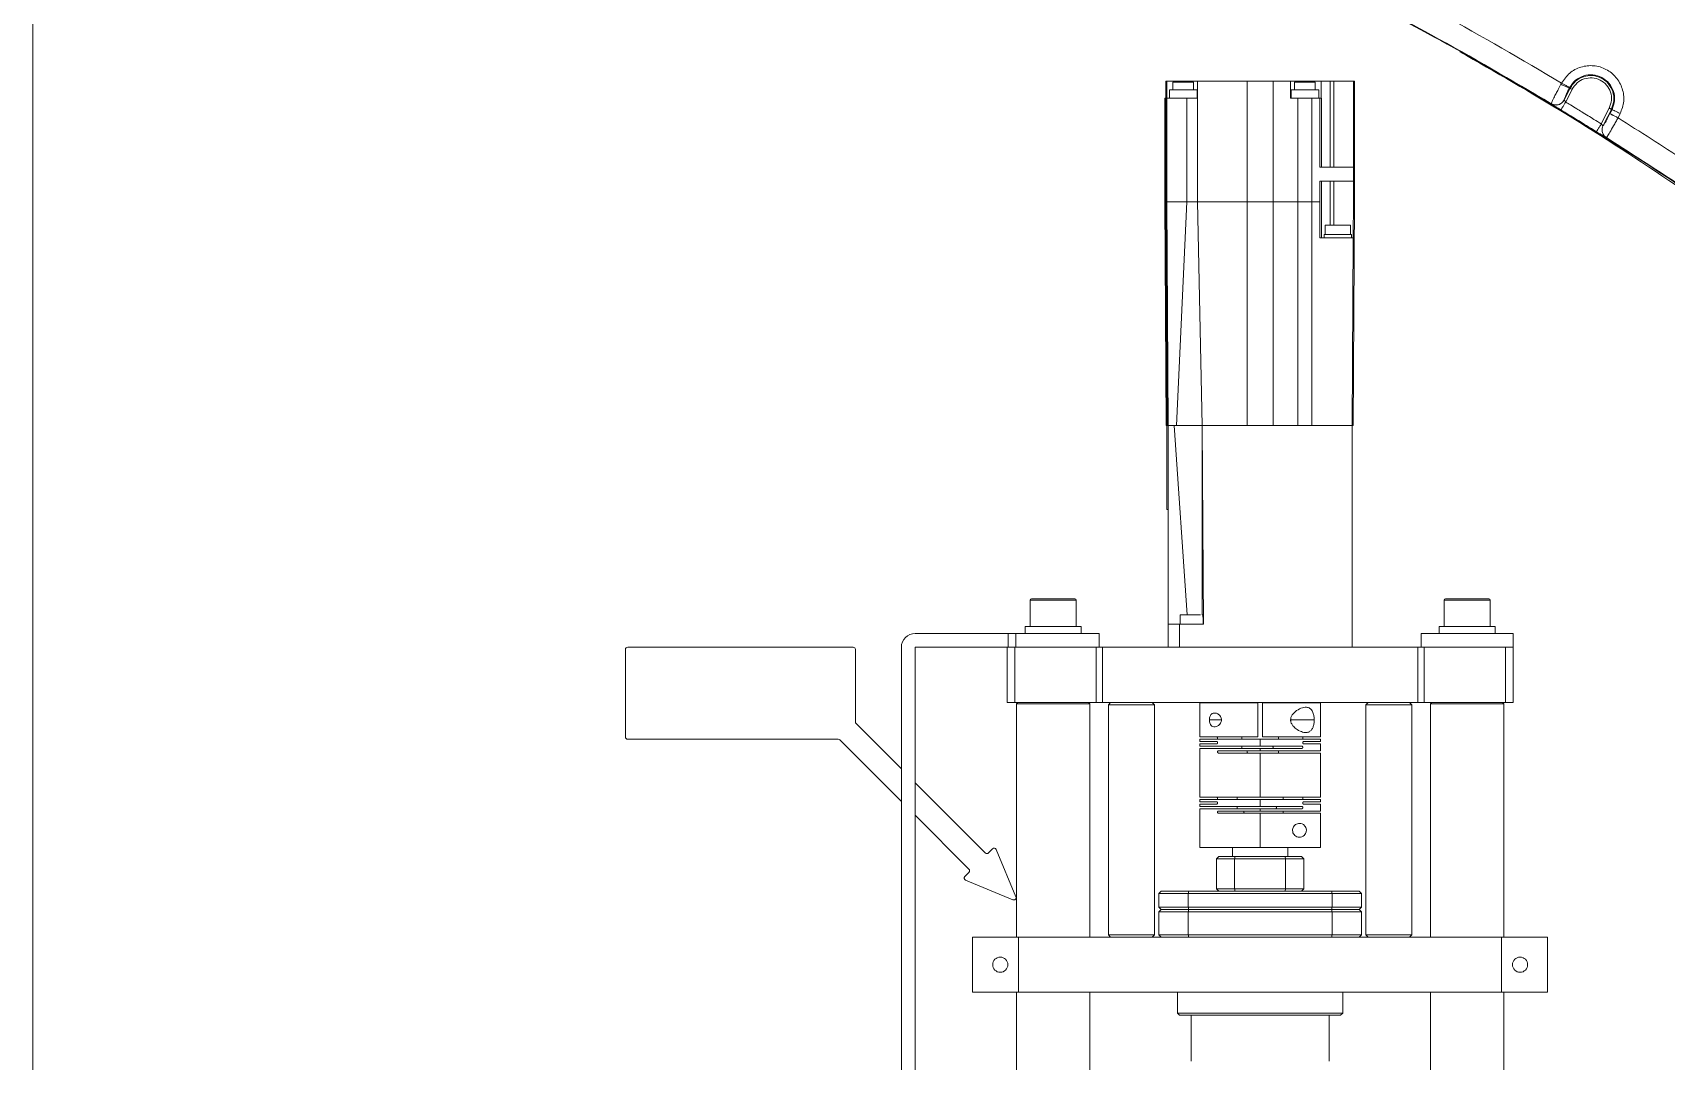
# Model space of a CAD drawing. Header units: millimetres. Extents: x 169 to 14583, y -399 to 10804.
# Drawn here: x 2617.8 to 2972.9, y 2523.5 to 2747 of the extents above; entities that cross this region are included whole.
import ezdxf

# ---------------------------------------------------------------- set-up
doc = ezdxf.new("R2010")
doc.units = ezdxf.units.MM
doc.header["$LTSCALE"] = 35

msp = doc.modelspace()

# ---------------------------------------------------------------- linework, layer by layer
at = {"color": 7, "linetype": 'Continuous', "lineweight": 18}
for p, q in [((2617.772, 2316.159), (2617.772, 3236.159)), ((2864.122, 2736.459), (2864.122, 2710.259)), ((2864.322, 2736.459), (2864.122, 2736.459)), ((2864.322, 2736.459), (2864.322, 2732.759)), ((2867.914, 2736.459), (2864.322, 2736.459)), ((2865.664, 2736.259), (2865.664, 2734.559)), ((2870.164, 2736.259), (2865.664, 2736.259)), ((2871.014, 2736.459), (2867.914, 2736.459)), ((2867.914, 2736.259), (2867.914, 2736.459)), ((2870.164, 2734.559), (2870.164, 2736.259)), ((2871.014, 2736.459), (2871.014, 2710.259)), ((2881.766, 2736.459), (2871.014, 2736.459)), ((2887.479, 2736.459), (2881.766, 2736.459)), ((2881.766, 2710.259), (2881.766, 2736.459)), ((2887.479, 2736.459), (2887.479, 2710.259)), ((2891.243, 2736.459), (2887.479, 2736.459)), ((2891.243, 2732.759), (2891.243, 2736.459)), ((2896.49, 2736.459), (2891.243, 2736.459)), ((2892.093, 2736.259), (2892.093, 2734.559)), ((2896.593, 2736.259), (2892.093, 2736.259)), ((2896.49, 2736.459), (2896.49, 2736.259)), ((2897.888, 2736.459), (2896.49, 2736.459)), ((2896.593, 2734.559), (2896.593, 2736.259)), ((2897.888, 2736.459), (2897.888, 2732.759)), ((2899.856, 2736.459), (2897.888, 2736.459)), ((2899.856, 2717.759), (2899.856, 2736.459)), ((2900.609, 2736.459), (2899.856, 2736.459)), ((2900.609, 2736.459), (2900.609, 2717.759)), ((2904.922, 2736.459), (2900.609, 2736.459)), ((2904.922, 2736.459), (2904.922, 2717.759)), ((2905.122, 2736.459), (2904.922, 2736.459)), ((2905.122, 2710.259), (2905.122, 2736.459)), ((2951.047, 2731.937), (2952.446, 2734.704)), ((2952, 2734.929), (2951.854, 2735.003)), ((2863.922, 2732.759), (2863.922, 2710.259)), ((2864.122, 2732.759), (2863.922, 2732.759)), ((2864.086, 2734.559), (2864.086, 2732.759)), ((2864.122, 2734.559), (2864.086, 2734.559)), ((2864.322, 2732.759), (2864.322, 2710.259)), ((2868.668, 2732.759), (2864.322, 2732.759)), ((2864.914, 2734.559), (2864.914, 2732.759)), ((2870.914, 2734.559), (2864.914, 2734.559)), ((2868.668, 2710.259), (2868.668, 2732.759)), ((2871.014, 2732.759), (2868.668, 2732.759)), ((2870.914, 2732.759), (2870.914, 2734.559)), ((2892.803, 2732.759), (2891.243, 2732.759)), ((2891.343, 2734.559), (2891.343, 2732.759)), ((2897.343, 2734.559), (2891.343, 2734.559)), ((2895.883, 2732.759), (2892.803, 2732.759)), ((2892.803, 2710.259), (2892.803, 2732.759)), ((2895.883, 2732.759), (2895.883, 2710.259)), ((2897.622, 2732.759), (2895.883, 2732.759)), ((2897.343, 2732.759), (2897.343, 2734.559)), ((2897.622, 2717.759), (2897.622, 2732.759)), ((2897.622, 2732.759), (2897.892, 2732.759)), ((2897.892, 2732.759), (2897.963, 2732.759)), ((2897.963, 2732.759), (2897.963, 2717.759)), ((2958.785, 2727.181), (2960.524, 2730.621)), ((2960.657, 2729.414), (2961.116, 2730.322)), ((2961.116, 2730.322), (2960.969, 2730.396)), ((2962.898, 2729.421), (2962.439, 2728.513)), ((2958.172, 2725.21), (2957.728, 2725.485)), ((2959.875, 2724.214), (2959.717, 2724.291)), ((2904.922, 2717.759), (2897.622, 2717.759)), ((2904.922, 2717.759), (2904.922, 2714.759)), ((2904.922, 2714.759), (2897.622, 2714.759)), ((2897.622, 2710.259), (2897.622, 2714.759)), ((2897.963, 2714.759), (2897.963, 2702.459)), ((2899.856, 2705.159), (2899.856, 2714.759)), ((2900.609, 2714.759), (2900.609, 2705.159)), ((2904.922, 2714.759), (2904.922, 2710.259)), ((2863.922, 2710.26), (2864.222, 2661.658)), ((2864.122, 2710.259), (2864.322, 2710.259)), ((2864.123, 2710.261), (2864.423, 2661.657)), ((2864.322, 2710.259), (2864.622, 2661.659)), ((2868.672, 2710.259), (2864.322, 2710.259)), ((2866.414, 2661.659), (2868.672, 2710.259)), ((2871.014, 2710.259), (2872.014, 2661.659)), ((2881.766, 2710.259), (2871.014, 2710.259)), ((2881.766, 2661.659), (2881.766, 2710.259)), ((2887.479, 2710.259), (2887.479, 2661.659)), ((2892.803, 2710.259), (2887.479, 2710.259)), ((2892.803, 2661.659), (2892.803, 2710.259)), ((2895.883, 2710.259), (2895.883, 2661.659)), ((2897.622, 2710.259), (2895.883, 2710.259)), ((2897.622, 2702.459), (2897.622, 2710.259)), ((2904.822, 2661.659), (2905.122, 2710.261)), ((2904.922, 2710.259), (2904.874, 2702.459)), ((2898.572, 2703.159), (2898.572, 2702.459)), ((2904.472, 2703.159), (2898.572, 2703.159)), ((2898.772, 2705.159), (2898.772, 2703.159)), ((2904.272, 2705.159), (2898.772, 2705.159)), ((2904.272, 2703.159), (2904.272, 2705.159)), ((2904.472, 2702.459), (2904.472, 2703.159)), ((2904.874, 2702.459), (2897.622, 2702.459)), ((2904.874, 2702.459), (2904.622, 2661.659)), ((2864.322, 2661.659), (2864.322, 2643.359)), ((2864.622, 2661.659), (2864.423, 2661.659)), ((2866.167, 2661.659), (2864.622, 2661.659)), ((2864.622, 2661.659), (2864.622, 2618.459)), ((2865.919, 2661.659), (2868.735, 2620.459)), ((2872.014, 2661.659), (2872.019, 2661.659)), ((2881.766, 2661.659), (2872.019, 2661.659)), ((2872.019, 2661.659), (2872.319, 2618.459)), ((2872.023, 2620.459), (2872.019, 2661.659)), ((2892.803, 2661.659), (2887.479, 2661.659)), ((2904.622, 2661.659), (2895.883, 2661.659)), ((2904.622, 2661.659), (2904.622, 2613.459)), ((2904.822, 2661.659), (2904.622, 2661.659)), ((2864.622, 2643.359), (2864.322, 2643.359)), ((2834.622, 2623.659), (2834.622, 2617.959)), ((2839.622, 2623.659), (2834.622, 2623.659)), ((2834.922, 2623.959), (2839.622, 2623.959)), ((2839.622, 2623.959), (2844.322, 2623.959)), ((2844.622, 2623.659), (2839.622, 2623.659)), ((2844.622, 2617.959), (2844.622, 2623.659)), ((2924.622, 2623.659), (2924.622, 2617.959)), ((2929.622, 2623.659), (2924.622, 2623.659)), ((2924.922, 2623.959), (2929.622, 2623.959)), ((2929.622, 2623.959), (2934.322, 2623.959)), ((2934.622, 2623.659), (2929.622, 2623.659)), ((2934.622, 2617.959), (2934.622, 2623.659)), ((2833.522, 2617.959), (2833.522, 2616.459)), ((2845.722, 2617.959), (2833.522, 2617.959)), ((2845.722, 2616.459), (2845.722, 2617.959)), ((2864.622, 2618.459), (2864.622, 2613.459)), ((2867.122, 2618.459), (2864.622, 2618.459)), ((2867.122, 2618.459), (2867.122, 2613.459)), ((2872.319, 2618.459), (2867.122, 2618.459)), ((2868.735, 2620.459), (2867.217, 2620.459)), ((2872.192, 2620.459), (2872.023, 2620.459)), ((2923.522, 2617.959), (2923.522, 2616.459)), ((2935.722, 2617.959), (2923.522, 2617.959)), ((2935.722, 2616.459), (2935.722, 2617.959)), ((2809.622, 2616.459), (2829.875, 2616.459)), ((2829.875, 2613.459), (2829.875, 2616.459)), ((2829.875, 2616.459), (2831.5, 2616.459)), ((2831.5, 2616.459), (2831.5, 2613.459)), ((2849.622, 2616.459), (2831.5, 2616.459)), ((2849.622, 2613.459), (2849.622, 2616.459)), ((2919.622, 2616.459), (2919.622, 2613.459)), ((2919.622, 2616.459), (2939.622, 2616.459)), ((2939.622, 2613.459), (2939.622, 2616.459)), ((2746.622, 2593.959), (2746.622, 2612.959)), ((2747.122, 2613.459), (2796.122, 2613.459)), ((2796.622, 2612.959), (2796.622, 2597.202)), ((2806.622, 2454.659), (2806.622, 2613.459)), ((2809.622, 2454.659), (2809.622, 2613.459)), ((2809.622, 2613.459), (2829.622, 2613.459)), ((2829.622, 2601.459), (2829.622, 2613.459)), ((2829.622, 2613.459), (2831.281, 2613.459)), ((2831.281, 2613.459), (2831.281, 2601.459)), ((2848.989, 2613.459), (2831.281, 2613.459)), ((2848.989, 2601.459), (2848.989, 2613.459)), ((2848.989, 2613.459), (2850.33, 2613.459)), ((2850.33, 2613.459), (2850.33, 2601.459)), ((2918.914, 2613.459), (2850.33, 2613.459)), ((2904.622, 2613.459), (2867.122, 2613.459)), ((2918.914, 2601.459), (2918.914, 2613.459)), ((2918.914, 2613.459), (2920.256, 2613.459)), ((2920.256, 2613.459), (2920.256, 2601.459)), ((2937.964, 2613.459), (2920.256, 2613.459)), ((2937.964, 2601.459), (2937.964, 2613.459)), ((2937.964, 2613.459), (2939.622, 2613.459)), ((2939.622, 2613.459), (2939.622, 2601.459)), ((2831.281, 2601.459), (2829.622, 2601.459)), ((2848.989, 2601.459), (2831.281, 2601.459)), ((2831.922, 2601.459), (2831.622, 2601.159)), ((2831.622, 2601.159), (2831.622, 2550.459)), ((2847.622, 2601.159), (2831.622, 2601.159)), ((2847.622, 2601.159), (2847.322, 2601.459)), ((2847.622, 2550.459), (2847.622, 2601.159)), ((2850.33, 2601.459), (2848.989, 2601.459)), ((2918.914, 2601.459), (2850.33, 2601.459)), ((2852.122, 2601.459), (2851.622, 2600.959)), ((2851.622, 2600.959), (2851.622, 2550.959)), ((2861.622, 2600.959), (2851.622, 2600.959)), ((2861.622, 2600.959), (2861.122, 2601.459)), ((2861.622, 2550.959), (2861.622, 2600.959)), ((2871.522, 2601.359), (2871.522, 2593.959)), ((2884.122, 2601.359), (2871.522, 2601.359)), ((2880.622, 2601.459), (2880.622, 2601.359)), ((2884.122, 2593.959), (2884.122, 2601.359)), ((2885.122, 2601.359), (2885.122, 2593.959)), ((2897.722, 2601.359), (2885.122, 2601.359)), ((2888.622, 2601.359), (2888.622, 2601.459)), ((2897.722, 2593.959), (2897.722, 2601.359)), ((2908.122, 2601.459), (2907.622, 2600.959)), ((2907.622, 2600.959), (2907.622, 2550.959)), ((2917.622, 2600.959), (2907.622, 2600.959)), ((2917.622, 2600.959), (2917.122, 2601.459)), ((2917.622, 2550.959), (2917.622, 2600.959)), ((2920.256, 2601.459), (2918.914, 2601.459)), ((2937.964, 2601.459), (2920.256, 2601.459)), ((2921.922, 2601.459), (2921.622, 2601.159)), ((2921.622, 2601.159), (2921.622, 2550.459)), ((2937.622, 2601.159), (2921.622, 2601.159)), ((2937.622, 2601.159), (2937.322, 2601.459)), ((2937.622, 2550.459), (2937.622, 2601.159)), ((2939.622, 2601.459), (2937.964, 2601.459)), ((2796.769, 2596.848), (2806.622, 2586.994)), ((2873.581, 2597.659), (2876.219, 2597.659)), ((2896.368, 2597.659), (2891.249, 2597.659)), ((2792.88, 2593.459), (2747.122, 2593.459)), ((2806.622, 2579.923), (2793.233, 2593.312)), ((2871.522, 2593.959), (2884.122, 2593.959)), ((2871.522, 2593.459), (2871.522, 2592.959)), ((2884.622, 2593.459), (2871.522, 2593.459)), ((2871.522, 2592.959), (2875.184, 2592.959)), ((2880.622, 2593.959), (2880.622, 2593.459)), ((2884.622, 2591.959), (2884.622, 2593.459)), ((2897.722, 2593.459), (2884.622, 2593.459)), ((2885.122, 2593.959), (2897.722, 2593.959)), ((2888.622, 2593.459), (2888.622, 2593.959)), ((2894.06, 2592.959), (2897.722, 2592.959)), ((2897.722, 2592.959), (2897.722, 2593.459)), ((2871.522, 2592.459), (2871.522, 2591.959)), ((2875.184, 2592.459), (2871.522, 2592.459)), ((2871.522, 2591.959), (2884.622, 2591.959)), ((2871.522, 2591.459), (2871.522, 2580.859)), ((2884.622, 2591.459), (2871.522, 2591.459)), ((2875.538, 2590.959), (2884.622, 2590.959)), ((2884.622, 2590.459), (2875.538, 2590.459)), ((2880.622, 2591.959), (2880.622, 2591.459)), ((2884.622, 2591.959), (2893.707, 2591.959)), ((2884.622, 2591.459), (2884.622, 2590.959)), ((2893.707, 2591.459), (2884.622, 2591.459)), ((2897.722, 2590.959), (2884.622, 2590.959)), ((2884.622, 2580.859), (2884.622, 2590.459)), ((2897.722, 2590.459), (2884.622, 2590.459)), ((2888.622, 2590.459), (2888.622, 2590.959)), ((2897.722, 2592.459), (2894.06, 2592.459)), ((2897.722, 2590.959), (2897.722, 2592.459)), ((2897.722, 2580.859), (2897.722, 2590.459)), ((2809.622, 2583.994), (2824.856, 2568.76)), ((2871.522, 2580.859), (2884.622, 2580.859)), ((2871.522, 2580.359), (2871.522, 2579.859)), ((2884.622, 2580.359), (2871.522, 2580.359)), ((2871.522, 2579.859), (2875.184, 2579.859)), ((2871.522, 2579.359), (2871.522, 2578.859)), ((2875.184, 2579.359), (2871.522, 2579.359)), ((2871.522, 2578.859), (2884.622, 2578.859)), ((2879.622, 2580.859), (2879.622, 2580.359)), ((2879.622, 2578.859), (2879.622, 2578.359)), ((2884.622, 2580.859), (2897.722, 2580.859)), ((2884.622, 2578.859), (2884.622, 2580.359)), ((2897.722, 2580.359), (2884.622, 2580.359)), ((2884.622, 2578.859), (2893.707, 2578.859)), ((2889.622, 2580.359), (2889.622, 2580.859)), ((2894.06, 2579.859), (2897.722, 2579.859)), ((2897.722, 2579.359), (2894.06, 2579.359)), ((2897.722, 2579.859), (2897.722, 2580.359)), ((2897.722, 2577.859), (2897.722, 2579.359)), ((2821.321, 2565.225), (2809.622, 2576.923)), ((2871.522, 2578.359), (2871.522, 2569.959)), ((2871.522, 2578.359), (2884.622, 2578.359)), ((2875.538, 2577.859), (2884.622, 2577.859)), ((2884.622, 2577.359), (2875.538, 2577.359)), ((2884.622, 2577.859), (2884.622, 2578.359)), ((2893.707, 2578.359), (2884.622, 2578.359)), ((2884.622, 2577.859), (2897.722, 2577.859)), ((2884.622, 2569.959), (2884.622, 2577.359)), ((2897.713, 2577.359), (2884.622, 2577.359)), ((2889.622, 2577.359), (2889.622, 2577.859)), ((2897.713, 2569.959), (2897.713, 2577.359)), ((2825.563, 2568.76), (2826.448, 2569.646)), ((2827.264, 2569.483), (2831.516, 2559.219)), ((2871.522, 2569.959), (2871.532, 2569.967)), ((2871.532, 2569.959), (2871.532, 2569.967)), ((2871.532, 2569.959), (2884.622, 2569.959)), ((2875.622, 2567.959), (2875.122, 2567.459)), ((2875.622, 2567.959), (2879.214, 2567.959)), ((2878.622, 2569.959), (2878.622, 2567.959)), ((2879.077, 2567.459), (2879.214, 2567.959)), ((2879.214, 2567.959), (2890.031, 2567.959)), ((2884.622, 2569.959), (2897.713, 2569.959)), ((2890.031, 2567.959), (2890.168, 2567.459)), ((2890.031, 2567.959), (2893.622, 2567.959)), ((2890.622, 2567.959), (2890.622, 2569.959)), ((2894.122, 2567.459), (2893.622, 2567.959)), ((2820.436, 2563.633), (2821.321, 2564.518)), ((2875.122, 2567.459), (2875.122, 2560.959)), ((2875.122, 2567.459), (2879.077, 2567.459)), ((2879.077, 2560.959), (2879.077, 2567.459)), ((2890.168, 2567.459), (2879.077, 2567.459)), ((2890.168, 2567.459), (2890.168, 2560.959)), ((2890.168, 2567.459), (2894.122, 2567.459)), ((2894.122, 2567.459), (2894.122, 2560.959)), ((2830.862, 2558.566), (2820.598, 2562.817)), ((2875.122, 2560.959), (2879.077, 2560.959)), ((2875.122, 2560.959), (2875.622, 2560.459)), ((2879.077, 2560.959), (2890.168, 2560.959)), ((2879.214, 2560.459), (2879.077, 2560.959)), ((2890.168, 2560.959), (2890.031, 2560.459)), ((2890.168, 2560.959), (2894.122, 2560.959)), ((2894.122, 2560.959), (2893.622, 2560.459)), ((2862.622, 2559.959), (2863.122, 2560.459)), ((2862.622, 2556.959), (2862.622, 2559.959)), ((2868.97, 2559.959), (2862.622, 2559.959)), ((2869.13, 2560.459), (2863.122, 2560.459)), ((2868.97, 2559.959), (2869.13, 2560.459)), ((2868.97, 2556.959), (2868.97, 2559.959)), ((2900.275, 2559.959), (2868.97, 2559.959)), ((2900.114, 2560.459), (2869.13, 2560.459)), ((2906.122, 2560.459), (2900.114, 2560.459)), ((2900.114, 2560.459), (2900.275, 2559.959)), ((2900.275, 2556.959), (2900.275, 2559.959)), ((2906.622, 2559.959), (2900.275, 2559.959)), ((2906.622, 2559.959), (2906.122, 2560.459)), ((2906.622, 2556.959), (2906.622, 2559.959)), ((2868.97, 2556.959), (2862.622, 2556.959)), ((2862.622, 2556.959), (2863.122, 2556.459)), ((2862.622, 2555.959), (2863.122, 2556.459)), ((2862.622, 2550.959), (2862.622, 2555.959)), ((2862.622, 2555.959), (2868.97, 2555.959)), ((2869.13, 2556.459), (2863.122, 2556.459)), ((2865.884, 2556.459), (2863.122, 2556.459)), ((2869.13, 2556.459), (2865.884, 2556.459)), ((2869.13, 2556.459), (2868.97, 2556.959)), ((2868.97, 2556.959), (2900.275, 2556.959)), ((2868.97, 2555.959), (2869.13, 2556.459)), ((2868.97, 2555.959), (2900.275, 2555.959)), ((2868.97, 2550.959), (2868.97, 2555.959)), ((2900.114, 2556.459), (2869.13, 2556.459)), ((2900.275, 2556.959), (2900.114, 2556.459)), ((2900.275, 2555.959), (2900.114, 2556.459)), ((2906.122, 2556.459), (2900.114, 2556.459)), ((2903.361, 2556.459), (2900.114, 2556.459)), ((2906.622, 2556.959), (2900.275, 2556.959)), ((2900.275, 2550.959), (2900.275, 2555.959)), ((2900.275, 2555.959), (2906.622, 2555.959)), ((2906.122, 2556.459), (2903.361, 2556.459)), ((2906.122, 2556.459), (2906.622, 2556.959)), ((2906.622, 2555.959), (2906.122, 2556.459)), ((2906.622, 2550.959), (2906.622, 2555.959)), ((2822.122, 2538.459), (2822.122, 2550.459)), ((2822.122, 2550.459), (2832.122, 2550.459)), ((2832.122, 2550.459), (2832.122, 2538.459)), ((2937.122, 2550.459), (2832.122, 2550.459)), ((2851.622, 2550.959), (2852.122, 2550.459)), ((2851.622, 2550.959), (2861.622, 2550.959)), ((2861.122, 2550.459), (2861.622, 2550.959)), ((2862.622, 2550.959), (2868.97, 2550.959)), ((2862.622, 2550.959), (2863.122, 2550.459)), ((2868.97, 2550.959), (2900.275, 2550.959)), ((2869.13, 2550.459), (2868.97, 2550.959)), ((2900.275, 2550.959), (2900.114, 2550.459)), ((2900.275, 2550.959), (2906.622, 2550.959)), ((2906.122, 2550.459), (2906.622, 2550.959)), ((2907.622, 2550.959), (2908.122, 2550.459)), ((2907.622, 2550.959), (2917.622, 2550.959)), ((2917.122, 2550.459), (2917.622, 2550.959)), ((2937.122, 2538.459), (2937.122, 2550.459)), ((2937.122, 2550.459), (2947.122, 2550.459)), ((2947.122, 2550.459), (2947.122, 2538.459)), ((2832.122, 2538.459), (2822.122, 2538.459)), ((2831.622, 2538.459), (2831.622, 2454.659)), ((2937.122, 2538.459), (2832.122, 2538.459)), ((2847.622, 2437.459), (2847.622, 2538.459)), ((2866.622, 2538.459), (2866.622, 2533.959)), ((2902.622, 2533.959), (2902.622, 2538.459)), ((2921.622, 2538.459), (2921.622, 2437.459)), ((2947.122, 2538.459), (2937.122, 2538.459)), ((2937.622, 2437.459), (2937.622, 2538.459)), ((2866.622, 2533.959), (2867.122, 2533.459)), ((2897.35, 2533.959), (2866.622, 2533.959)), ((2896.997, 2533.459), (2867.122, 2533.459)), ((2869.622, 2533.459), (2869.622, 2523.459)), ((2902.122, 2533.459), (2896.997, 2533.459)), ((2902.622, 2533.959), (2897.35, 2533.959)), ((2899.622, 2523.459), (2899.622, 2533.459)), ((2902.122, 2533.459), (2902.622, 2533.959))]:
    msp.add_line(p, q, dxfattribs=at)
at = {"color": 7, "linetype": 'Continuous', "lineweight": 18, "flags": 128}
for points in [[(2950.715, 2732.386), (2951.435, 2733.81), (2952, 2734.929)], [(2947.902, 2731.573), (2947.898, 2731.579), (2947.895, 2731.584)], [(2950.715, 2732.386), (2950.711, 2732.392), (2950.708, 2732.396)], [(2959.156, 2726.808), (2960.172, 2728.818), (2960.969, 2730.396)], [(2959.168, 2726.807), (2959.161, 2726.808), (2959.156, 2726.808)], [(2959.887, 2724.213), (2959.881, 2724.214), (2959.875, 2724.214)]]:
    msp.add_lwpolyline(points, dxfattribs=at)
at = {"color": 7, "linetype": 'Continuous', "lineweight": 18}
for centre in [(2828.122, 2544.459), (2941.122, 2544.459)]:
    msp.add_circle(centre, 1.65, dxfattribs=at)
for centre, radius, start, end in [((2834.922, 2623.659), 0.3, 90, 180), ((2844.322, 2623.659), 0.3, 0, 90), ((2924.922, 2623.659), 0.3, 90, 180), ((2934.322, 2623.659), 0.3, 0, 90), ((2809.622, 2613.459), 3, 90, 180), ((2747.122, 2612.959), 0.5, 90, 180), ((2796.122, 2612.959), 0.5, 0, 90), ((2797.122, 2597.202), 0.5, 180, 225), ((2747.122, 2593.959), 0.5, 180, 270), ((2792.88, 2592.959), 0.5, 45, 90), ((2825.21, 2569.114), 0.5, 225, 315), ((2826.802, 2569.292), 0.5, 22.5, 135), ((2820.967, 2564.871), 0.5, 315, 45), ((2820.789, 2563.279), 0.5, 135, 247.5), ((2831.054, 2559.027), 0.5, 247.5, 22.5)]:
    msp.add_arc(centre, radius, start, end, dxfattribs=at)
for points, knots in [([(2950.152, 2736.059), (2941.511, 2741.13), (2926.08, 2750.186), (2910.179, 2758.384), (2903.182, 2761.991)], [0, 0, 0, 0, 0.5599934, 1, 1, 1, 1]), ([(2947.895, 2731.584), (2939.255, 2736.659), (2923.827, 2745.723), (2907.924, 2753.922), (2900.927, 2757.53)], [0, 0, 0, 0, 0.5599933, 1, 1, 1, 1]), ([(2928.067, 2742.87), (2935.774, 2738.427), (2951.685, 2729.257), (2975.035, 2714.061), (2998.247, 2697.652), (3020.706, 2680.247), (3042.45, 2661.988), (3056.26, 2649.06), (3063.168, 2642.594)], [0, 0, 0, 0, 0.1581907, 0.3265499, 0.4952522, 0.6636078, 0.831756, 1, 1, 1, 1]), ([(2950.152, 2736.059), (2950.687, 2736.831), (2951.757, 2738.375), (2954.324, 2739.7), (2957.147, 2740.003), (2959.889, 2739.2), (2962.119, 2737.414), (2963.489, 2734.927), (2963.876, 2732.064), (2963.224, 2730.303), (2962.898, 2729.421)], [0, 0, 0, 0, 0.1250074, 0.2499983, 0.3749941, 0.4999966, 0.624998, 0.7499938, 0.8749438, 1, 1, 1, 1]), ([(2947.895, 2731.584), (2947.911, 2731.652), (2947.938, 2731.76), (2948.178, 2732.275), (2948.488, 2732.903), (2948.914, 2733.735), (2949.443, 2734.741), (2949.811, 2735.43), (2950.011, 2735.804)], [0, 0, 0, 0, 0.2235418, 0.3551501, 0.4997136, 0.6831936, 0.8278658, 1, 1, 1, 1]), ([(2950.011, 2735.804), (2950.038, 2735.852), (2950.084, 2735.937), (2950.131, 2736.022), (2950.152, 2736.059)], [0, 0, 0, 0, 0.5599958, 1, 1, 1, 1]), ([(2950.011, 2735.804), (2950.259, 2735.682), (2950.771, 2735.429), (2951.375, 2735.159), (2951.751, 2735.012), (2951.82, 2735.006), (2951.854, 2735.003)], [0, 0, 0, 0, 0.2708617, 0.5622743, 0.7891366, 1, 1, 1, 1]), ([(2951.912, 2735.115), (2951.87, 2735.137), (2951.784, 2735.184), (2951.308, 2735.439), (2950.73, 2735.749), (2950.34, 2735.958), (2950.152, 2736.059)], [0, 0, 0, 0, 0.27073945, 0.56203995, 0.78893647, 1, 1, 1, 1]), ([(2950.708, 2732.396), (2950.717, 2732.463), (2950.735, 2732.596), (2951.031, 2733.291), (2951.42, 2734.126), (2951.709, 2734.711), (2951.854, 2735.003)], [0, 0, 0, 0, 0.2795487, 0.5592514, 0.7796517, 1, 1, 1, 1]), ([(2951.854, 2735.003), (2951.864, 2735.024), (2951.883, 2735.062), (2951.903, 2735.099), (2951.912, 2735.115)], [0, 0, 0, 0, 0.560236, 1, 1, 1, 1]), ([(2952, 2734.929), (2952.364, 2735.482), (2953.092, 2736.588), (2954.884, 2737.557), (2956.87, 2737.805), (2958.81, 2737.264), (2960.396, 2736.023), (2961.374, 2734.276), (2961.657, 2732.259), (2961.199, 2731.017), (2960.969, 2730.396)], [0, 0, 0, 0, 0.125, 0.25, 0.3750001, 0.5, 0.6249999, 0.75, 0.875, 1, 1, 1, 1]), ([(2952.446, 2734.704), (2952.382, 2734.736), (2952.256, 2734.8), (2952.112, 2734.873), (2952.022, 2734.918), (2952.008, 2734.925), (2952, 2734.929)], [0, 0, 0, 0, 0.2796422, 0.5592876, 0.7796439, 1, 1, 1, 1]), ([(2960.524, 2730.621), (2960.73, 2731.181), (2961.142, 2732.299), (2960.889, 2734.116), (2960.007, 2735.688), (2958.579, 2736.807), (2956.832, 2737.293), (2955.043, 2737.071), (2953.43, 2736.198), (2952.774, 2735.202), (2952.446, 2734.704)], [0, 0, 0, 0, 0.1250138, 0.2499976, 0.3749934, 0.4999935, 0.6249893, 0.7499895, 0.8749111, 1, 1, 1, 1]), ([(2950.708, 2732.396), (2950.606, 2732.232), (2950.395, 2731.89), (2949.89, 2731.513), (2949.251, 2731.287), (2948.536, 2731.282), (2948.102, 2731.486), (2947.895, 2731.584)], [0, 0, 0, 0, 0.1758704, 0.3665356, 0.5639031, 0.791263, 1, 1, 1, 1]), ([(2947.902, 2731.573), (2948.075, 2731.489), (2948.435, 2731.312), (2949.063, 2731.261), (2949.724, 2731.411), (2950.332, 2731.788), (2950.591, 2732.192), (2950.715, 2732.386)], [0, 0, 0, 0, 0.1758697, 0.3665346, 0.5639023, 0.7912626, 1, 1, 1, 1]), ([(2948.87, 2730.931), (2948.758, 2731.001), (2948.413, 2731.216), (2948.028, 2731.469), (2947.944, 2731.539), (2947.902, 2731.573)], [0, 0, 0, 0, 0.1936514, 0.5972061, 1, 1, 1, 1]), ([(2950.011, 2730.227), (2950.033, 2730.264), (2950.079, 2730.339), (2950.363, 2730.808), (2950.706, 2731.375), (2950.937, 2731.755), (2951.047, 2731.937)], [0, 0, 0, 0, 0.2746662, 0.5674466, 0.7927835, 1, 1, 1, 1]), ([(2951.047, 2731.937), (2950.997, 2731.994), (2950.896, 2732.108), (2950.788, 2732.249), (2950.723, 2732.346), (2950.718, 2732.373), (2950.715, 2732.386)], [0, 0, 0, 0, 0.2851069, 0.5681978, 0.7865283, 1, 1, 1, 1]), ([(2953.431, 2730.486), (2952.986, 2730.758), (2952.193, 2731.242), (2951.397, 2731.725), (2951.047, 2731.937)], [0, 0, 0, 0, 0.56000014, 1, 1, 1, 1]), ([(2948.87, 2730.931), (2948.954, 2730.88), (2949.174, 2730.744), (2949.57, 2730.507), (2949.873, 2730.331), (2950.021, 2730.244)], [0, 0, 0, 0, 0.2362043, 0.6242724, 1, 1, 1, 1]), ([(2950.011, 2730.227), (2949.735, 2730.395), (2949.315, 2730.651), (2948.984, 2730.859), (2948.87, 2730.931)], [0, 0, 0, 0, 0.6574617, 1, 1, 1, 1]), ([(2957.728, 2725.485), (2956.291, 2726.376), (2953.726, 2727.969), (2951.146, 2729.537), (2950.011, 2730.227)], [0, 0, 0, 0, 0.5599998, 1, 1, 1, 1]), ([(2955.925, 2728.955), (2955.46, 2729.241), (2954.629, 2729.753), (2953.797, 2730.262), (2953.431, 2730.486)], [0, 0, 0, 0, 0.56, 1, 1, 1, 1]), ([(2958.785, 2727.181), (2958.252, 2727.513), (2957.299, 2728.106), (2956.345, 2728.695), (2955.925, 2728.955)], [0, 0, 0, 0, 0.56, 1, 1, 1, 1]), ([(2960.657, 2729.414), (2960.458, 2729.028), (2960.062, 2728.256), (2959.584, 2727.401), (2959.271, 2726.894), (2959.202, 2726.836), (2959.168, 2726.807)], [0, 0, 0, 0, 0.279837, 0.5594187, 0.7796756, 1, 1, 1, 1]), ([(2962.439, 2728.513), (2962.271, 2728.211), (2961.939, 2727.614), (2961.305, 2726.501), (2960.621, 2725.329), (2960.052, 2724.397), (2959.941, 2724.274), (2959.887, 2724.213)], [0, 0, 0, 0, 0.13439731, 0.26620221, 0.52084119, 0.76540499, 1, 1, 1, 1]), ([(2960.969, 2730.396), (2960.958, 2730.402), (2960.936, 2730.413), (2960.816, 2730.474), (2960.673, 2730.546), (2960.573, 2730.596), (2960.524, 2730.621)], [0, 0, 0, 0, 0.2796418, 0.5592872, 0.7796436, 1, 1, 1, 1]), ([(2962.439, 2728.513), (2962.194, 2728.637), (2961.685, 2728.894), (2961.099, 2729.19), (2960.742, 2729.371), (2960.684, 2729.4), (2960.657, 2729.414)], [0, 0, 0, 0, 0.2709148, 0.5622607, 0.7890835, 1, 1, 1, 1]), ([(2962.898, 2729.421), (2962.645, 2729.549), (2962.139, 2729.805), (2961.563, 2730.096), (2961.205, 2730.277), (2961.146, 2730.307), (2961.116, 2730.322)], [0, 0, 0, 0, 0.27964384, 0.55928783, 0.77964414, 1, 1, 1, 1]), ([(3025.803, 2683.916), (3020.076, 2688.338), (3008.623, 2697.183), (2992.211, 2708.889), (2976.824, 2719.35), (2967.234, 2725.458), (2962.439, 2728.513)], [0, 0, 0, 0, 0.2799983, 0.5599966, 0.7799983, 1, 1, 1, 1]), ([(2959.717, 2724.291), (2959.704, 2724.298), (2959.631, 2724.332), (2959.215, 2724.576), (2958.674, 2724.9), (2958.289, 2725.138), (2958.172, 2725.21)], [0, 0, 0, 0, 0.0821457, 0.4585215, 0.8353026, 1, 1, 1, 1]), ([(2959.156, 2726.808), (2959.143, 2726.811), (2959.117, 2726.816), (2959.015, 2726.916), (2958.9, 2727.043), (2958.824, 2727.135), (2958.785, 2727.181)], [0, 0, 0, 0, 0.2702973, 0.5453843, 0.7696426, 1, 1, 1, 1]), ([(2959.875, 2724.214), (2959.664, 2724.385), (2959.228, 2724.738), (2958.94, 2725.492), (2958.922, 2726.217), (2959.08, 2726.616), (2959.156, 2726.808)], [0, 0, 0, 0, 0.2740885, 0.5654745, 0.7908068, 1, 1, 1, 1]), ([(2959.887, 2724.213), (2959.678, 2724.382), (2959.244, 2724.732), (2958.953, 2725.483), (2958.932, 2726.211), (2959.091, 2726.613), (2959.168, 2726.807)], [0, 0, 0, 0, 0.2714166, 0.5621308, 0.7885809, 1, 1, 1, 1]), ([(3023.277, 2679.543), (3017.55, 2683.975), (3006.095, 2692.837), (2989.677, 2704.564), (2974.281, 2715.039), (2964.685, 2721.155), (2959.887, 2724.213)], [0, 0, 0, 0, 0.2799983, 0.5599965, 0.7799983, 1, 1, 1, 1]), ([(2864.122, 2710.259), (2864.087, 2710.259), (2863.944, 2710.259), (2863.931, 2710.259), (2863.922, 2710.259)], [0, 0, 0, 0, 0.2479428, 1, 1, 1, 1]), ([(2905.122, 2710.259), (2905.122, 2710.259), (2905.189, 2710.259), (2905.056, 2710.259), (2904.922, 2710.259)], [0, 0, 0, 0, 0.0000137, 1, 1, 1, 1]), ([(2864.622, 2661.659), (2864.503, 2661.659), (2864.272, 2661.659), (2864.239, 2661.659), (2864.222, 2661.659)], [0, 0, 0, 0, 0.5163105, 1, 1, 1, 1]), ([(2866.167, 2661.659), (2866.895, 2661.659), (2868.404, 2661.659), (2870.319, 2661.659), (2871.564, 2661.659), (2871.765, 2661.659), (2871.839, 2661.659)], [0, 0, 0, 0, 0.2646056, 0.5486831, 0.8327605, 1, 1, 1, 1]), ([(2895.883, 2661.659), (2895.63, 2661.659), (2895.142, 2661.659), (2894.343, 2661.659), (2893.543, 2661.659), (2893.055, 2661.659), (2892.803, 2661.659)], [0, 0, 0, 0, 0.2581553, 0.5, 0.7418447, 1, 1, 1, 1]), ([(2867.217, 2620.459), (2867.219, 2620.381), (2867.224, 2620.165), (2867.239, 2619.498), (2867.252, 2618.91), (2867.262, 2618.459)], [0, 0, 0, 0, 0.1176129, 0.3234838, 1, 1, 1, 1]), ([(2871.673, 2620.459), (2871.636, 2620.459), (2871.503, 2620.459), (2870.959, 2620.459), (2870.041, 2620.459), (2869.224, 2620.459), (2868.735, 2620.459)], [0, 0, 0, 0, 0.1014732, 0.3596689, 0.6178646, 1, 1, 1, 1]), ([(2872.205, 2618.459), (2872.203, 2618.91), (2872.199, 2619.498), (2872.195, 2620.165), (2872.193, 2620.38), (2872.192, 2620.459)], [0, 0, 0, 0, 0.6762841, 0.882213, 1, 1, 1, 1]), ([(2891.249, 2597.659), (2891.266, 2597.83), (2891.304, 2598.218), (2891.657, 2598.865), (2892.391, 2599.622), (2893.497, 2600.262), (2894.6, 2600.492), (2895.409, 2600.246), (2895.931, 2599.705), (2896.244, 2598.932), (2896.358, 2598.191), (2896.366, 2597.773), (2896.368, 2597.659)], [0, 0, 0, 0, 0.0495773, 0.11296, 0.2171057, 0.3854095, 0.5575111, 0.6774724, 0.7775572, 0.8781392, 0.9666183, 1, 1, 1, 1]), ([(2873.581, 2597.659), (2873.589, 2597.807), (2873.606, 2598.103), (2873.734, 2598.501), (2873.934, 2598.83), (2874.225, 2599.072), (2874.624, 2599.189), (2875.134, 2599.118), (2875.631, 2598.84), (2875.986, 2598.441), (2876.182, 2598.056), (2876.207, 2597.788), (2876.219, 2597.659)], [0, 0, 0, 0, 0.08035, 0.1605416, 0.2446871, 0.3409628, 0.4555498, 0.5940218, 0.7548668, 0.8548904, 0.9298997, 1, 1, 1, 1]), ([(2876.219, 2597.659), (2876.207, 2597.53), (2876.184, 2597.274), (2875.992, 2596.885), (2875.647, 2596.492), (2875.138, 2596.199), (2874.597, 2596.122), (2874.154, 2596.277), (2873.85, 2596.592), (2873.661, 2597.001), (2873.588, 2597.377), (2873.582, 2597.6), (2873.581, 2597.659)], [0, 0, 0, 0, 0.0697883, 0.1390917, 0.2460609, 0.3970258, 0.5509873, 0.6827847, 0.7887397, 0.8781861, 0.9680114, 1, 1, 1, 1]), ([(2896.368, 2597.659), (2896.356, 2597.376), (2896.331, 2596.812), (2896.13, 2596.057), (2895.803, 2595.452), (2895.32, 2595.038), (2894.583, 2594.842), (2893.578, 2595.033), (2892.547, 2595.595), (2891.798, 2596.282), (2891.403, 2596.886), (2891.261, 2597.35), (2891.252, 2597.591), (2891.249, 2597.659)], [0, 0, 0, 0, 0.0819252, 0.1637714, 0.2477586, 0.3391947, 0.4442729, 0.6013531, 0.760914, 0.8599483, 0.9298162, 0.9803075, 1, 1, 1, 1]), ([(2875.184, 2593.459), (2875.204, 2593.462), (2875.243, 2593.467), (2875.295, 2593.51), (2875.335, 2593.574), (2875.358, 2593.653), (2875.361, 2593.738), (2875.344, 2593.821), (2875.309, 2593.89), (2875.26, 2593.939), (2875.216, 2593.957), (2875.19, 2593.959), (2875.184, 2593.959)], [0, 0, 0, 0, 0.1073669, 0.2147344, 0.3220917, 0.4294536, 0.536821, 0.6441895, 0.7515578, 0.8589223, 0.9662799, 1, 1, 1, 1]), ([(2875.184, 2592.959), (2875.204, 2592.956), (2875.243, 2592.951), (2875.295, 2592.908), (2875.335, 2592.844), (2875.358, 2592.765), (2875.361, 2592.679), (2875.344, 2592.597), (2875.309, 2592.528), (2875.26, 2592.479), (2875.216, 2592.46), (2875.19, 2592.459), (2875.184, 2592.459)], [0, 0, 0, 0, 0.1073669, 0.2147344, 0.3220917, 0.4294536, 0.536821, 0.6441895, 0.7515578, 0.8589223, 0.9662799, 1, 1, 1, 1]), ([(2894.06, 2593.959), (2894.041, 2593.956), (2894.002, 2593.951), (2893.949, 2593.908), (2893.909, 2593.844), (2893.886, 2593.765), (2893.883, 2593.679), (2893.9, 2593.597), (2893.935, 2593.528), (2893.984, 2593.479), (2894.029, 2593.46), (2894.054, 2593.459), (2894.06, 2593.459)], [0, 0, 0, 0, 0.1073669, 0.2147344, 0.3220917, 0.4294536, 0.536821, 0.6441895, 0.7515578, 0.8589223, 0.9662799, 1, 1, 1, 1]), ([(2894.06, 2592.459), (2894.041, 2592.462), (2894.002, 2592.467), (2893.949, 2592.51), (2893.909, 2592.574), (2893.886, 2592.653), (2893.883, 2592.738), (2893.9, 2592.821), (2893.935, 2592.89), (2893.984, 2592.939), (2894.029, 2592.957), (2894.054, 2592.959), (2894.06, 2592.959)], [0, 0, 0, 0, 0.1073669, 0.2147344, 0.3220917, 0.4294536, 0.536821, 0.6441895, 0.7515578, 0.8589223, 0.9662799, 1, 1, 1, 1]), ([(2875.538, 2590.459), (2875.517, 2590.462), (2875.477, 2590.467), (2875.424, 2590.51), (2875.383, 2590.574), (2875.36, 2590.653), (2875.357, 2590.738), (2875.374, 2590.821), (2875.409, 2590.89), (2875.459, 2590.939), (2875.505, 2590.957), (2875.531, 2590.959), (2875.538, 2590.959)], [0, 0, 0, 0, 0.1073669, 0.2147344, 0.3220917, 0.4294536, 0.536821, 0.6441895, 0.7515578, 0.8589223, 0.9662799, 1, 1, 1, 1]), ([(2881.976, 2590.959), (2881.955, 2590.956), (2881.913, 2590.951), (2881.859, 2590.908), (2881.818, 2590.844), (2881.795, 2590.765), (2881.792, 2590.68), (2881.809, 2590.598), (2881.844, 2590.528), (2881.895, 2590.479), (2881.942, 2590.46), (2881.969, 2590.459), (2881.976, 2590.459)], [0, 0, 0, 0, 0.1073132, 0.2146324, 0.3218424, 0.4291009, 0.5364201, 0.6437501, 0.7510774, 0.8583647, 0.9655784, 1, 1, 1, 1]), ([(2887.268, 2591.959), (2887.289, 2591.956), (2887.331, 2591.951), (2887.386, 2591.908), (2887.427, 2591.844), (2887.45, 2591.765), (2887.453, 2591.68), (2887.436, 2591.598), (2887.4, 2591.528), (2887.35, 2591.479), (2887.303, 2591.46), (2887.275, 2591.459), (2887.268, 2591.459)], [0, 0, 0, 0, 0.1073132, 0.2146324, 0.3218424, 0.4291009, 0.5364201, 0.6437501, 0.7510774, 0.8583647, 0.9655784, 1, 1, 1, 1]), ([(2893.707, 2591.959), (2893.727, 2591.956), (2893.768, 2591.951), (2893.821, 2591.908), (2893.861, 2591.844), (2893.884, 2591.765), (2893.888, 2591.679), (2893.871, 2591.597), (2893.835, 2591.528), (2893.785, 2591.479), (2893.74, 2591.46), (2893.713, 2591.459), (2893.707, 2591.459)], [0, 0, 0, 0, 0.10736693, 0.21473441, 0.3220917, 0.42945355, 0.53682105, 0.64418954, 0.75155779, 0.85892228, 0.96627989, 1, 1, 1, 1]), ([(2875.184, 2580.359), (2875.204, 2580.362), (2875.243, 2580.367), (2875.295, 2580.41), (2875.335, 2580.474), (2875.358, 2580.553), (2875.361, 2580.638), (2875.344, 2580.721), (2875.309, 2580.79), (2875.26, 2580.839), (2875.216, 2580.857), (2875.19, 2580.859), (2875.184, 2580.859)], [0, 0, 0, 0, 0.1073669, 0.2147344, 0.3220917, 0.4294536, 0.536821, 0.6441895, 0.7515578, 0.8589223, 0.9662799, 1, 1, 1, 1]), ([(2875.184, 2579.859), (2875.204, 2579.856), (2875.243, 2579.851), (2875.295, 2579.808), (2875.335, 2579.744), (2875.358, 2579.665), (2875.361, 2579.579), (2875.344, 2579.497), (2875.309, 2579.428), (2875.26, 2579.379), (2875.216, 2579.36), (2875.19, 2579.359), (2875.184, 2579.359)], [0, 0, 0, 0, 0.1073669, 0.2147344, 0.3220917, 0.4294536, 0.536821, 0.6441895, 0.7515578, 0.8589223, 0.9662799, 1, 1, 1, 1]), ([(2887.977, 2578.859), (2887.997, 2578.856), (2888.039, 2578.851), (2888.093, 2578.808), (2888.134, 2578.744), (2888.157, 2578.665), (2888.16, 2578.58), (2888.143, 2578.498), (2888.108, 2578.428), (2888.057, 2578.379), (2888.01, 2578.36), (2887.983, 2578.359), (2887.977, 2578.359)], [0, 0, 0, 0, 0.1073345, 0.2146729, 0.3219413, 0.4292409, 0.5365793, 0.6439246, 0.7512682, 0.8585861, 0.9658568, 1, 1, 1, 1]), ([(2893.707, 2578.859), (2893.727, 2578.856), (2893.768, 2578.851), (2893.821, 2578.808), (2893.861, 2578.744), (2893.884, 2578.665), (2893.888, 2578.579), (2893.871, 2578.497), (2893.835, 2578.428), (2893.785, 2578.379), (2893.74, 2578.36), (2893.713, 2578.359), (2893.707, 2578.359)], [0, 0, 0, 0, 0.1073669, 0.2147344, 0.3220917, 0.4294536, 0.536821, 0.6441895, 0.7515578, 0.8589223, 0.9662799, 1, 1, 1, 1]), ([(2894.06, 2580.859), (2894.041, 2580.856), (2894.002, 2580.851), (2893.949, 2580.808), (2893.909, 2580.744), (2893.886, 2580.665), (2893.883, 2580.579), (2893.9, 2580.497), (2893.935, 2580.428), (2893.984, 2580.379), (2894.029, 2580.36), (2894.054, 2580.359), (2894.06, 2580.359)], [0, 0, 0, 0, 0.1073669, 0.2147344, 0.3220917, 0.4294536, 0.536821, 0.6441895, 0.7515578, 0.8589223, 0.9662799, 1, 1, 1, 1]), ([(2894.06, 2579.359), (2894.041, 2579.362), (2894.002, 2579.367), (2893.949, 2579.41), (2893.909, 2579.474), (2893.886, 2579.553), (2893.883, 2579.638), (2893.9, 2579.721), (2893.935, 2579.79), (2893.984, 2579.839), (2894.029, 2579.857), (2894.054, 2579.859), (2894.06, 2579.859)], [0, 0, 0, 0, 0.1073669, 0.2147344, 0.3220917, 0.4294536, 0.536821, 0.6441895, 0.7515578, 0.8589223, 0.9662799, 1, 1, 1, 1]), ([(2875.538, 2577.359), (2875.517, 2577.362), (2875.477, 2577.367), (2875.424, 2577.41), (2875.383, 2577.474), (2875.36, 2577.553), (2875.357, 2577.638), (2875.374, 2577.721), (2875.409, 2577.79), (2875.459, 2577.839), (2875.505, 2577.857), (2875.531, 2577.859), (2875.538, 2577.859)], [0, 0, 0, 0, 0.1073669, 0.2147344, 0.3220917, 0.4294536, 0.536821, 0.6441895, 0.7515578, 0.8589223, 0.9662799, 1, 1, 1, 1]), ([(2881.268, 2577.359), (2881.247, 2577.362), (2881.206, 2577.367), (2881.152, 2577.41), (2881.111, 2577.474), (2881.088, 2577.553), (2881.085, 2577.638), (2881.101, 2577.72), (2881.137, 2577.79), (2881.187, 2577.839), (2881.234, 2577.857), (2881.261, 2577.859), (2881.268, 2577.859)], [0, 0, 0, 0, 0.1073345, 0.2146729, 0.3219413, 0.4292409, 0.5365793, 0.6439246, 0.7512682, 0.8585861, 0.9658568, 1, 1, 1, 1]), ([(2893.172, 2572.159), (2892.976, 2572.18), (2892.624, 2572.218), (2892.163, 2572.513), (2891.843, 2572.907), (2891.674, 2573.369), (2891.662, 2573.842), (2891.779, 2574.267), (2892.006, 2574.634), (2892.337, 2574.931), (2892.744, 2575.125), (2893.03, 2575.148), (2893.172, 2575.159)], [0, 0, 0, 0, 0.1430444, 0.2575753, 0.3535218, 0.4499319, 0.534988, 0.6152119, 0.6979286, 0.7892674, 0.8954851, 1, 1, 1, 1]), ([(2893.172, 2575.159), (2893.361, 2575.138), (2893.774, 2575.091), (2894.235, 2574.767), (2894.523, 2574.351), (2894.651, 2573.986), (2894.685, 2573.632), (2894.637, 2573.273), (2894.483, 2572.885), (2894.164, 2572.489), (2893.707, 2572.211), (2893.336, 2572.175), (2893.172, 2572.159)], [0, 0, 0, 0, 0.13286323, 0.29060006, 0.37782405, 0.44644173, 0.50455191, 0.5626952, 0.635469, 0.73912609, 0.88531583, 1, 1, 1, 1])]:
    msp.add_open_spline(points, degree=3, knots=knots, dxfattribs=at)
for points in [[(3070.805, 2638.532), (3064.418, 2644.397), (3051.643, 2656.125), (3031.701, 2672.838), (3011.221, 2688.88), (2990.17, 2704.168), (2968.593, 2718.704), (2946.503, 2732.445), (2923.968, 2745.45), (2908.571, 2753.431), (2900.873, 2757.422)], [(2951.912, 2735.115), (2952.298, 2735.673), (2953.07, 2736.788), (2954.924, 2737.744), (2956.963, 2737.964), (2958.943, 2737.383), (2960.554, 2736.094), (2961.542, 2734.297), (2961.822, 2732.23), (2961.351, 2730.958), (2961.116, 2730.322)], [(2957.728, 2725.485), (2957.747, 2725.515), (2957.784, 2725.576), (2958.03, 2725.97), (2958.376, 2726.525), (2958.649, 2726.963), (2958.785, 2727.181)], [(2868.672, 2710.259), (2869.01, 2710.259), (2869.687, 2710.259), (2870.426, 2710.259), (2870.921, 2710.259), (2870.983, 2710.259), (2871.014, 2710.259)], [(2887.479, 2710.259), (2886.527, 2710.259), (2884.622, 2710.259), (2882.718, 2710.259), (2881.766, 2710.259)], [(2895.883, 2710.259), (2895.639, 2710.259), (2895.151, 2710.259), (2894.343, 2710.259), (2893.534, 2710.259), (2893.047, 2710.259), (2892.803, 2710.259)], [(2887.479, 2661.659), (2886.527, 2661.659), (2884.622, 2661.659), (2882.718, 2661.659), (2881.766, 2661.659)]]:
    msp.add_open_spline(points, degree=3, dxfattribs=at)

doc.saveas('drawing.dxf')
